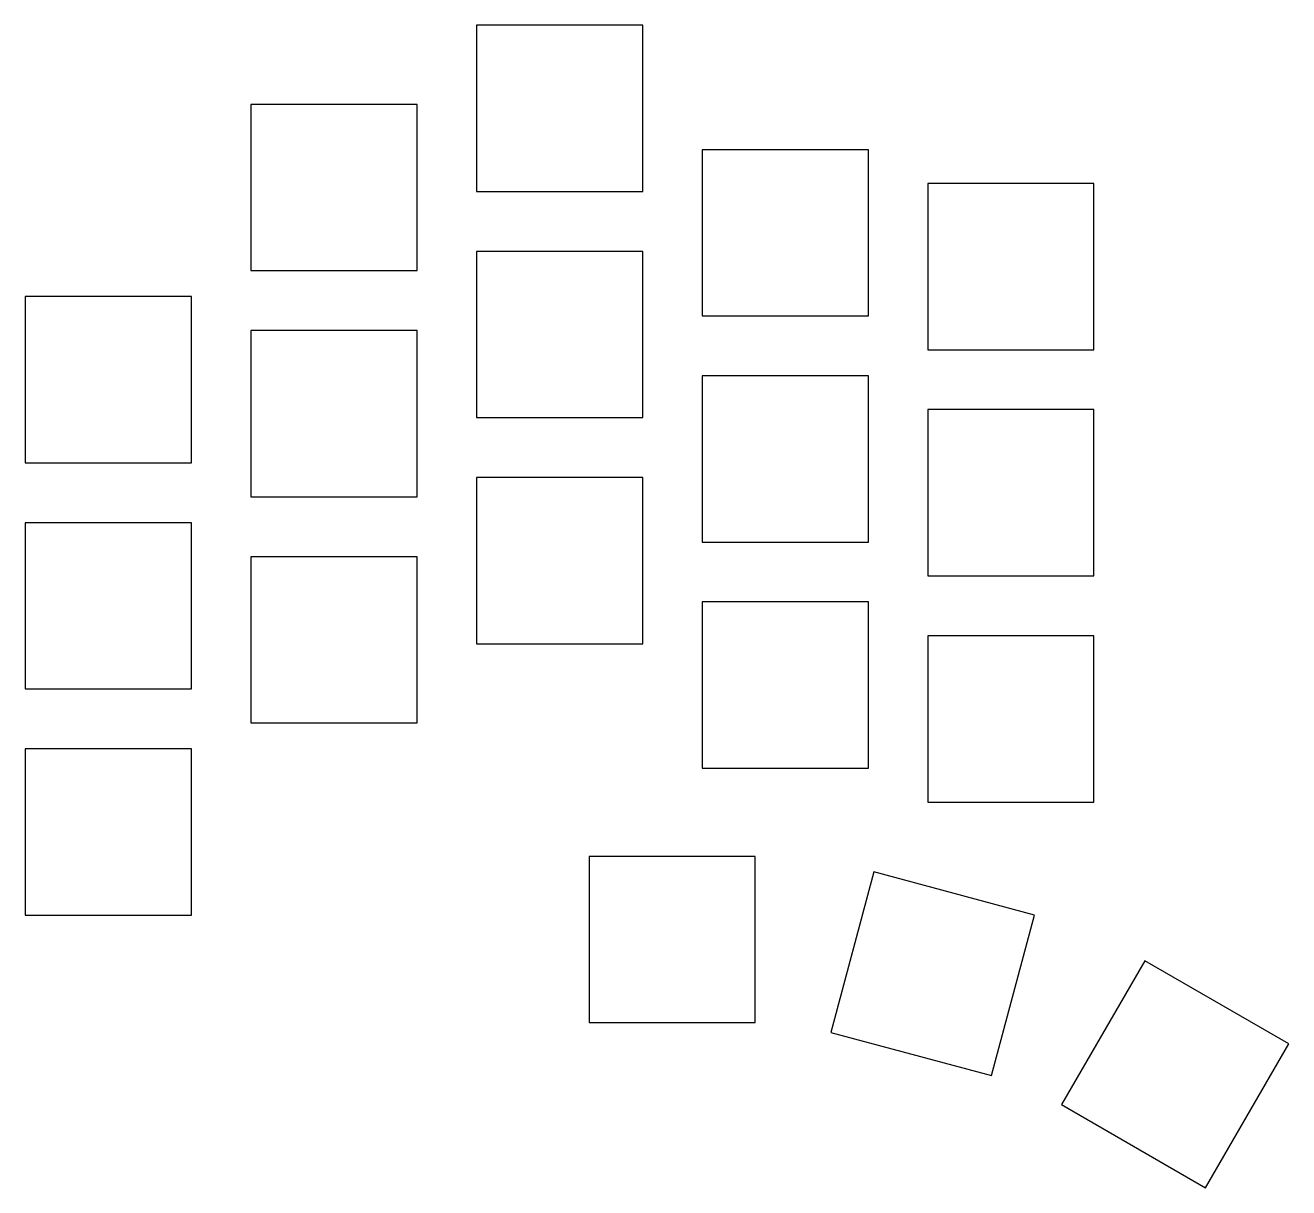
# Model space of a CAD drawing. Header units: millimetres. Extents: x -7 to 99, y -30 to 68.
import ezdxf

# ---------------------------------------------------------------- set-up
doc = ezdxf.new("R2010")
doc.units = ezdxf.units.MM

msp = doc.modelspace()

# ---------------------------------------------------------------- linework, layer by layer
for p, q in [((45, 67.96), (31, 67.96)), ((31, 67.96), (31, 53.96)), ((45, 53.96), (45, 67.96)), ((26, 61.29), (12, 61.29)), ((12, 61.29), (12, 47.29)), ((26, 47.29), (26, 61.29)), ((64, 57.48), (50, 57.48)), ((50, 57.48), (50, 43.48)), ((64, 43.48), (64, 57.48)), ((83, 54.62), (69, 54.62)), ((69, 54.62), (69, 40.62)), ((83, 40.62), (83, 54.62)), ((31, 53.96), (45, 53.96)), ((45, 48.91), (31, 48.91)), ((31, 48.91), (31, 34.91)), ((45, 34.91), (45, 48.91)), ((12, 47.29), (26, 47.29)), ((7, 45.1), (-7, 45.1)), ((-7, 45.1), (-7, 31.1)), ((7, 31.1), (7, 45.1)), ((50, 43.48), (64, 43.48)), ((26, 42.24), (12, 42.24)), ((12, 42.24), (12, 28.24)), ((26, 28.24), (26, 42.24)), ((69, 40.62), (83, 40.62)), ((64, 38.43), (50, 38.43)), ((50, 38.43), (50, 24.43)), ((64, 24.43), (64, 38.43)), ((83, 35.58), (69, 35.58)), ((69, 35.58), (69, 21.57)), ((83, 21.57), (83, 35.58)), ((31, 34.91), (45, 34.91)), ((-7, 31.1), (7, 31.1)), ((45, 29.86), (31, 29.86)), ((31, 29.86), (31, 15.86)), ((45, 15.86), (45, 29.86)), ((12, 28.24), (26, 28.24)), ((7, 26.05), (-7, 26.05)), ((-7, 26.05), (-7, 12.05)), ((7, 12.05), (7, 26.05)), ((50, 24.43), (64, 24.43)), ((26, 23.19), (12, 23.19)), ((12, 23.19), (12, 9.19)), ((26, 9.19), (26, 23.19)), ((69, 21.57), (83, 21.57)), ((64, 19.38), (50, 19.38)), ((50, 19.38), (50, 5.38)), ((64, 5.38), (64, 19.38)), ((83, 16.52), (69, 16.52)), ((69, 16.52), (69, 2.52)), ((83, 2.52), (83, 16.52)), ((31, 15.86), (45, 15.86)), ((-7, 12.05), (7, 12.05)), ((12, 9.19), (26, 9.19)), ((7, 7), (-7, 7)), ((-7, 7), (-7, -7)), ((7, -7), (7, 7)), ((50, 5.38), (64, 5.38)), ((69, 2.52), (83, 2.52)), ((54.48, -2.05), (40.48, -2.05)), ((40.48, -2.05), (40.48, -16.05)), ((54.48, -16.05), (54.48, -2.05)), ((64.46, -3.36), (60.83, -16.89)), ((77.98, -6.99), (64.46, -3.36)), ((-7, -7), (7, -7)), ((74.36, -20.51), (77.98, -6.99)), ((87.28, -10.84), (80.28, -22.96)), ((99.4, -17.84), (87.28, -10.84)), ((40.48, -16.05), (54.48, -16.05)), ((60.83, -16.89), (74.36, -20.51)), ((92.4, -29.96), (99.4, -17.84)), ((80.28, -22.96), (92.4, -29.96))]:
    msp.add_line(p, q)

doc.saveas('drawing.dxf')
